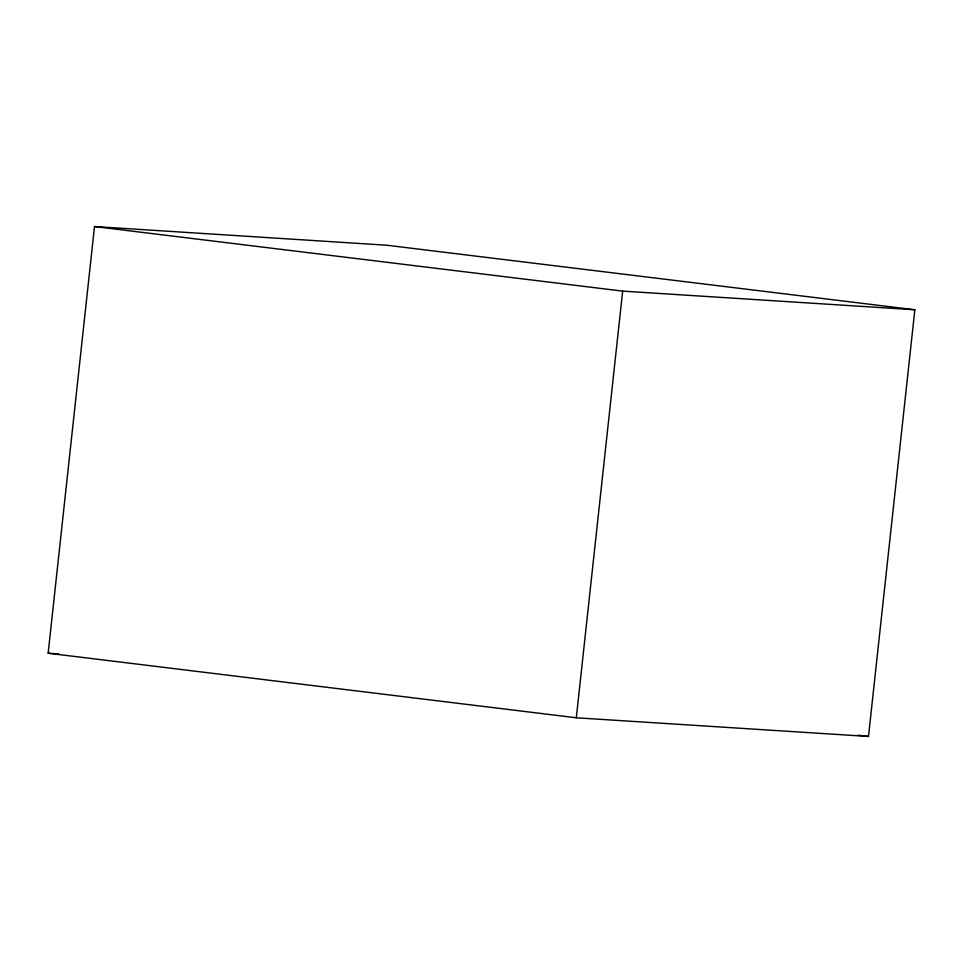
<?xml version="1.0" encoding="UTF-8"?>
<svg xmlns="http://www.w3.org/2000/svg" width="963" height="963" viewBox="0 0 963 963"><rect width="100%" height="100%" fill="white"/><g stroke="black" fill="none" stroke-linecap="round" stroke-linejoin="round"><path stroke-width="1.44" d="M48.15 653.227L94.506 226.546L386.693 245.216L914.85 309.773L868.494 736.454L576.307 717.784L48.15 653.227L58.635 653.889M576.307 717.784L622.664 291.115L914.85 309.773M94.506 226.546L622.664 291.115M858.057 735.178L868.494 736.454"/></g></svg>
